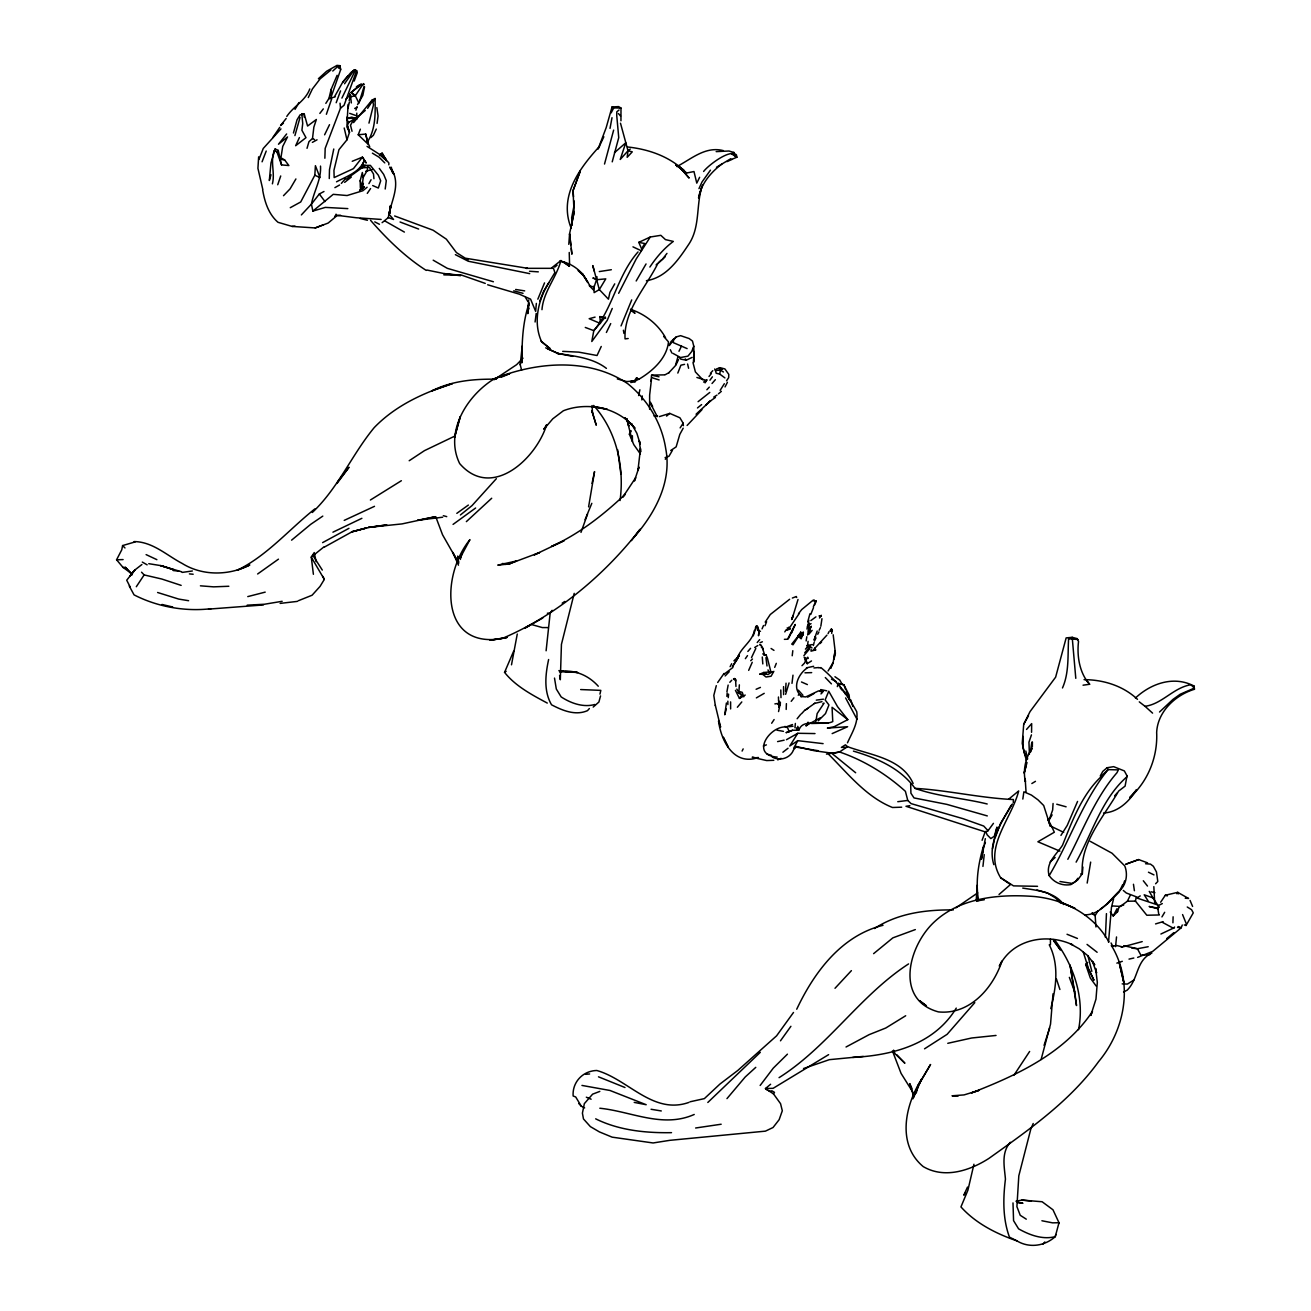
<?xml version="1.0" encoding="UTF-8"?>
<svg xmlns="http://www.w3.org/2000/svg" width="1311" height="1311" viewBox="0 0 1311 1311"><rect width="100%" height="100%" fill="white"/><g stroke="black" fill="none" stroke-linecap="round" stroke-linejoin="round"><path stroke-width="1.5" d="M522.04 346.235L522.057 362.721C521.762 342.728 522.63 321.949 529.202 303.005M1050.439 944.69L1050.439 939.184M337.107 75.317L331.126 89.427L331.109 97.014L340.631 69.729L339.91 65.714L336.73 65.55L326.668 71.22L318.409 78.726M735.7 681.097L735.717 679.59M1031.56 732.292L1031.675 723.623L1026.529 729.457M521.925 354.675L522.04 347.825L520.221 364.72L521.614 370.128M1032.331 746.909L1032.412 741.993M1023.252 736.454L1023.055 747.745L1026.398 760.511M821.964 618.694L820.833 626.248M1154.712 903.361L1153.844 886.662M649.6 409.245L649.65 395.053L651.469 379.371M329.274 178.542L329.487 169.627L333.764 149.012M780.995 697.632L780.799 689.979M786.19 709.431L786.403 703.646M324.866 158.238L325.177 148.389L340.499 108.174L340.041 103.208M1172.919 922.797L1173.116 916.799M356.674 116.859L356.805 113.123M388.81 164.842L388.875 162.99L383.828 157.14L367.047 146.373M304.168 117.089L304.283 114.155L300.088 114.827L297.04 119.809L293.451 132.985M730.604 701.893L730.62 708.94M596.8 280.554L596.964 276.719M320.507 166.087C321.408 179.509 313.87 191.16 311.428 204.123L301.366 214.922M778.554 711.562L780.438 702.499L778.587 700.844L778.439 697.01M795.416 747.008L818.261 750.728M800.792 638.506L803.102 632.246L800.939 633.967L802.758 633.049L802.529 635.327L797.957 636.425L791.697 644.176M1106.451 913.636L1105.402 937.332M796.678 597.505L796.334 596.521L792.352 598.045M831.731 633.426L831.911 629.427L830.355 630.149M1108.516 942.183L1111.433 907.474L1113.613 898.641M983.594 845.956C978.301 863.212 975.253 882.827 978.662 900.723M1013.272 802.512L1013.436 799.546C980.415 798.071 947.82 790.238 915.045 788.353C900.247 768.049 876.83 758.069 853.428 751.121M314.82 175.232L315.41 165.678L319.999 177.608L314.82 175.232L300.711 201.976L290.272 207.695M785.502 691.323L786.043 683.178M258.644 156.845L257.923 168.316L262.757 189.276M528.677 300.022L527.776 313.657L528.792 304.005L527.53 311.871L529.021 308.216M1053.077 803.479L1052.651 810.034L1049.406 818.982M307.02 148.323L308.954 141.686L312.51 138.491L313.853 127.151L316.361 119.481L307.577 126.036L304.283 114.155L301.956 114.041M808.084 623.823L807.92 627.428L809.051 622.971L809.362 624.593L807.658 635.032L811.23 626.248L808.33 631.001M832.403 630.345L831.502 629.264M568.794 244.37L569.58 233.817L574.103 212.284L573.022 190.701L580.265 171.118L573.022 190.701L573.546 196.683M976.22 900.002L977.334 885.023M361.951 188.981L363.163 177.509L362.344 172.511L360.197 180.639L360.345 187.686M783.617 694.617L783.568 686.62M1053.028 993.787L1050.537 1024.12L1041.114 1059.501M1083.05 685.194L1089.621 684.276C1079.527 673.231 1076.773 656.041 1078.527 641.44L1077.052 638.604L1072.201 637.31L1066.154 637.9L1055.634 677.164L1030.036 711.611L1023.711 724.278L1022.236 743.419L1024.989 755.562M1082.902 867.013L1082.345 873.667L1077.675 879.976L1072.513 883.483L1059.943 881.5M536.346 303.398L535.658 311.379L530.578 299.137L519.271 294.139L487.659 284.782M791.991 683.359L792.991 675.165M795.498 746.352L795.4 747.483L796.498 746.516L814.262 750.728L833.042 753.333L839.532 751.99L847.496 746.647C870.75 755.267 901.804 758.233 913.144 783.486M552.095 610.32L550.161 613.187L546.113 650.78M693.404 361.77L694.174 353.429L692.732 348.48M364.556 86.805L362.836 95.392L357.559 104.634M726.868 696.37L727.179 693.027M728.244 697.632L728.588 694.109M798.006 599.488L792.073 619.054M367.686 166.366L367.309 170.25L363.163 177.509M620.054 500.556C624.544 466.945 616.563 431.073 593.654 405.443M820.981 693.945L822.915 691.405L819.883 690.618M1115.563 946.657L1116.53 936.955M726.917 691.766L728.146 685.063M831.895 630.05L832.256 630.952M641.833 399.937L642.259 395.938M982.939 866.407L984.233 854.625M726.409 702.991L724.754 714.79L726.294 709.005M676.23 336.747L669.216 345.563L671.101 341.45L676.542 336.845L680.606 335.665L689.144 338.549L692.487 341.057L693.781 346.219L694.027 362.016M369.735 146.734L367.441 141.916C375.864 128.986 375.29 113.221 375.093 98.505L372.127 100.078L369.571 104.765M272.393 183.835C275.425 172.331 269.329 159.778 275.179 148.93L278.243 150.421L281.537 164.907L288.862 165.547L284.651 159.958L280.931 157.779L282.717 146.455L287.535 136.918L278.489 144.243L286.634 133.968M1184.275 924.927L1186.045 925.484L1186.258 923.714L1182.571 914.57M792.205 655.762L792.811 650.698M808.215 627.395L808.543 624.691M347.349 117.662L348.087 104.438M535.085 321.998L536.199 313.427M377.076 123.414L378.06 115.991L376.847 107.6M630.247 149.077L628.018 150.781L627.166 157.32L632.279 151.83L628.018 150.781L620.496 123.218M342.826 82.265L350.807 72.597L354.085 70.122L356.625 70.679L344.072 105.273L340.499 108.174M569.58 264.429L569.236 252.482M807.002 629.116L807.445 625.97M792.565 730.26L786.256 732.62L792.565 730.26L798.661 730.211L797.776 726.343M1031.806 742.239L1030.364 752.203L1032.068 748.352C1025.481 757.905 1022.777 770.229 1025.415 781.585L1025.169 778.57L1026.038 791.959M1100.257 776.014L1102.78 771.392L1107.074 767.738L1113.645 766.656L1124.346 770.917L1127.018 775.833L1125.1 786.108L1118.594 791.123C1103.944 816.556 1079.871 842.989 1082.345 873.667L1080.657 873.962M982.086 840.302L985.036 832.206M992.476 848.84L996.966 827.094L994.262 836.303L990.805 838.581L987.085 834.746L985.774 831.387M541.967 309.675C543.377 291.599 556.454 277.67 560.911 260.545L569.515 266.346L563.845 262.003C574.284 265.035 583.084 272.36 587.689 282.258L582.346 273.77L579.478 271.459M610.025 128.38L612.008 117.695M806.15 640.915L806.822 636.736M815.901 721.394L817.146 713.594L824.045 703.171L823.029 703.45M677.82 357.231L675.394 365.687L668.659 372.963M976.744 901.362L977.367 897.543M1087.18 883.073L1090.67 862.097M588.59 506.882L594.555 471.599L592.015 483.448M382.107 222.673L388.302 217.593C390.629 201.566 401.445 185.212 391.596 169.266L393.71 174.216M517.271 634.016L511.503 664.808M548.621 659.515C545.425 674.411 543.524 691.028 551.538 704.794C562.435 710.48 575.398 715.97 587.492 710.644L589.376 708.53M973.942 1164.25L967.895 1190.257L960.947 1206.923C975.679 1223.31 996.18 1233.733 1016.844 1240.829C1029.135 1248.383 1044.654 1246.155 1055.257 1236.666L1058.993 1222.721L1052.979 1209.791L1042.114 1201.745L1021.924 1200.089L1015.992 1201.22M1049.259 944.789C1059.452 964.88 1056.06 987.707 1050.783 1008.667M1078.527 1029.676C1084.869 997.818 1073.742 965.437 1054.699 939.938M983.332 849.135L981.431 859.295L983.905 846.201M984.25 844.317L985.331 838.663M724.901 377.896L719.673 374.045L720.427 370.128L718.887 368.342L722.427 369.358M620.955 120.792L620.988 108.043L618.595 106.601L612.04 106.978L606.141 127.773L598.111 148.979L603.847 136.754M819.49 618.022L821.26 615.252M1159.383 914.963L1146.814 915.242L1135.441 901.099L1136.113 897.74L1157.613 904.918L1159.285 907.392M135.18 541.902L122.595 545.573L121.759 549.817L116.581 559.781L123.005 567.417L130.92 573.038L125.414 567.368L123.005 567.417M571.612 224.689L574.103 212.284M785.633 694.306L789.075 682.933M1127.018 775.833L1126.804 776.899C1101.961 798.596 1091.932 833.665 1076.118 862.13M349.185 100.586L350.398 94.736L345.875 99.112M613.646 130.1L604.518 164.039M651.043 381.222L651.551 375.093L664.021 374.88M638.621 395.545L639.883 389.76M385.205 189.013L386.286 180.639L383.664 174.379L379.305 168.398M599.963 694.142L600.815 690.373L580.658 689.553M347.939 108.42L349.398 102.061M738.978 691.012L739.355 684.85M831.813 629.935L831.993 631.148M1100.683 777.128C1081.87 795.007 1071.956 821.505 1062.484 845.316C1056.502 854.543 1045.178 863.146 1049.193 875.617C1053.995 882.664 1062.467 886.105 1070.841 884.597L1075.872 881.205L1077.789 878.304M520.221 364.72L521.221 360.492M809.936 613.777L807.74 621.807M331.126 89.427L328.946 98.456L325.833 103.372M808.346 622.496L808.871 620.316M1022.826 799.071L1023.875 791.811L1031.413 795.072L1038.017 799.874L1043.703 805.528L1050.373 826.323L1047.653 818.703M612.221 161.843L618.743 137.639L616.744 115.581L616.793 111.828L619.005 110.026M813.377 645.487L814.164 642.308M751.514 657.598L755.808 648.486M1055.781 1234.536L1055.257 1236.666C1042.573 1239.895 1029.561 1235.044 1018.581 1228.833L1013.567 1220.656L1012.993 1202.924M916.225 1093.095L918.175 1085.459L930.499 1064.565L918.175 1085.459L913.587 1097.16M1025.923 766.361L1024.153 773.146L1027.021 762.494M388.925 214.07L391.039 206.024L388.925 214.07L393.562 219.478L388.302 217.593M460.341 559.436L461.767 553.996L459.932 558.322L469.944 539.624C441.168 574.595 439.595 649.322 502.08 638.539C556.175 615.613 604.043 575.611 640.079 529.283L631.443 540.607M760.577 645.028L759.856 644.75M600.553 695.895L598.898 702.04L593.195 707.071M795.367 723.443L794.958 727.802M837.319 686.62L838.171 683.424L843.891 684.784L849.086 694.945L849.561 699.337L850.872 700.074L852.838 706.4M716.298 685.669L713.807 695.42L715.331 705.613M814.59 639.621L815.458 636.49M809.903 630.362L808.805 634.295L812.132 630.362M368.965 123.136L373.488 104.896L372.947 101.979L375.093 98.505L373.684 100.668M593.981 287.158L594.112 292.648L599.324 289.584L605.764 278.866L596.489 279.735L593.244 289.747L589.278 285.651L593.981 287.158L593.949 286.126M271 174.756L269.329 180.508L270.967 162.925L275.179 148.93M640.358 453.934L633.819 444.675L629.395 434.285L630.312 431.139M701.778 187.047L698.566 198.043C700.828 184.179 710.841 172.249 721.804 164.104M813.099 600.651L816.179 601.126L814.737 604.846M587.541 514.125L580.986 532.397M364.097 86.493L358.935 103.094L355.265 95.752L351.332 92.163L360.869 85.133L364.278 84.478L363.426 83.593L355.265 95.752L350.889 96.752L349.381 93.507M817.195 631.033L815.147 636.785M300.072 117.367L294.909 135.59M326.373 114.27L331.716 98.8L328.946 98.456L335.059 96.916M361.82 188.505L363.376 183.409L359.919 189.964M537.838 299.187L544.54 282.881M815.589 600.864L815.081 602.454L816.179 601.126M831.092 629.214L830.355 630.755L831.387 629.165M755.3 628.182L756.283 625.986L757.725 626.691M355.592 69.729L341.909 98.096M1044.064 1045.359L1049.619 1027.988M355.92 110.173L357.018 106.781M1122.839 886.334L1124.625 880.861M1110.204 912.014L1113.203 915.963L1117.513 911.817L1118.955 907.392L1127.378 901.231L1130.213 895.397M753.219 635.851L756.447 626.281M752.235 662.301L748.679 670.363M802.66 635.196L803.348 632.377L801.234 638.768M1058.682 1223.671L1058.993 1222.721L1052.586 1222.852L1041.901 1220.754M352.233 161.286L362.41 157.156L366.08 162.777L362.41 157.156L353.462 168.627L334.158 177.575L333.944 170.299L338.943 149.683L346.973 139.818L349.496 132.296L347.104 124.414L347.087 116.974M336.19 102.733L340.549 90.885M277.719 184.753L280.718 175.969M810.788 614.417L813.525 607.583M621.037 325.931L631.722 299.908M760.478 631.246L759.036 631.378L758.512 635.753L758.987 631.115L757.168 625.97M702.483 185.13C695.617 204.467 700.811 227.213 688.226 245.091C678.049 260.381 665.89 277.719 646.389 280.701M808.084 641.308L807.347 647.06L805.429 649.142M830.666 631.165L831.223 629.706M995.328 837.401L1000.654 823.161L1012.403 803.971M793.089 615.695L791.631 619.546L793.237 615.301M358.231 134.754L365.736 134.083L368.26 144.357L358.231 134.754L360.361 129.183M262.069 161.81L266.215 151.044M754.431 630.28C752.367 642.029 740.289 647.568 737.192 658.859L739.093 654.845L737.306 657.729M693.781 346.219L691.733 351.495L687.931 356.166L680.573 357.526L672.985 353.396M983.365 847.676L985.397 842.465M539.771 301.006L543.59 291.435L554.897 272.573L553.471 268.329L526.137 268.329L527.514 268.296L466.257 258.349M677.82 373.061L680.884 365.195L684.539 364.36M724.327 383.713L720.149 390.35M1062.484 687.964C1069.448 672.215 1067.547 654.418 1068.662 637.638M1182.276 925.009L1181.178 927.795L1152.68 951.393L1137.62 957.391M258.923 159.516L263.249 148.471L280.947 128.888M820.85 667.545C835.402 679.508 847.578 694.83 856.755 711.758C858.443 723 851.871 732.931 847.48 742.813M765.018 625.724L766.607 621.725M354.183 81.053L357.297 72.646L356.625 70.679M774.703 667.365L776.309 663.35M346.317 179.099L365.212 165.465L362.262 165.432L364.196 160.663C359.575 172.233 346.645 176.379 336.517 181.819M513.617 651.256L504.555 672.363C515.338 686.063 531.955 694.863 547.277 703.073M813.361 606.747L814.426 604.158M649.879 267.051C656.27 257.431 664.153 248.238 673.33 241.421L665.464 239.618L660.826 235.324L650.256 237.012L636.163 259.054L618.661 293.303M585.034 519.762L591.818 503.326M1001.866 961.438C992.771 988.527 969.37 1015.042 938.397 1011.895C894.577 999.883 908.343 946.673 933.547 922.633C959.898 897.363 999.67 893.856 1034.461 896.527C1064.663 899.444 1093.8 914.75 1108.877 941.904M612.253 308.446L607.173 320.458L591.802 341.499L593.801 330.651C613.04 307.528 617.612 275.031 638.031 251.941M574.218 593.359L561.436 644.356L560.321 679.737L559.584 675.476M787.78 638.752L795.285 624.462L788.616 638.26M791.533 632.984L793.384 628.674M762.052 628.87L763.51 625.511M806.445 725.835L808.051 722.181M912.931 1098.831L921.633 1079.051C905.147 1104.911 896.445 1144.339 923.223 1166.593C944.461 1179.064 969.845 1170.69 989.035 1158.334C1028.725 1129.918 1069.612 1101.617 1098.602 1061.615C1125.526 1029.414 1133.835 982.25 1111.302 945.329M1033.215 1123.494L1030.872 1128.853L1018.811 1175.82L1016.91 1206.628L1020.237 1215.297L1026.284 1219.164M814.541 640.948L815.999 637.883M698.976 188.637L702.024 181.967L710.464 170.151M299.416 137.557L295.647 145.734L305.987 137.671L301.923 130.297L302.726 123.48L301.825 113.991M601.241 346.465L597.046 355.51L578.757 352.135L562.714 351.364M611.155 112.877L613.712 107.895L620.988 108.043L619.71 107.944M1067.826 859.295C1083.017 830.207 1095.373 797.465 1116.956 772.736L1118.365 769.901L1108.074 769.606L1100.83 776.538M376.29 129.084L373.389 135.262L370.816 137.606M675.968 364.966L678.541 359.509M967.518 1187.061L963.798 1195.19L965.42 1192.994M308.265 97.571L312.428 88.902L320.163 78.824L330.896 70.007M1122.658 884.728L1119.152 892.021L1107.762 903.558L1100.208 909.244M805.036 659.941L806.003 659.957L804.495 663.087L801.988 665.677M324.604 134.804L329.52 124.692M606.387 332.47L610.713 323.588M678.983 351.266L681.474 346.153L687.128 348.611M699.632 177.28L696.78 183.13L693.978 171.544L686.505 173.036L675.673 164.907L683.703 169.938L680.638 168.775M742.092 751.072L743.173 748.892M813.836 639.915L815.295 636.949M819.146 630.23L820.44 627.625M334.698 96.408L342.974 81.708L347.759 76.136M309.789 88.951C305.529 100.718 293.566 106.207 286.781 116.417M765.182 622.135L770.278 614.515L789.648 599.258M817.753 634.262L818.933 631.918M828.06 633.639L829.109 631.558M1001.784 961.307L999.326 966.158C1012.584 939.069 1046.981 932.678 1072.644 944.838L1070.317 943.773L1079.33 948.869L1087.638 955.555L1094.734 964.749L1092.374 961.258L1096.586 972.942L1095.668 968.501L1097.323 982.414L1095.98 999.113L1090.785 1015.451L1092.456 1011.42C1064.729 1053.061 1016.795 1075.364 971.484 1092.899L978.776 1090.506M725.049 386.925L727.425 382.288M1060.943 835.402L1067.187 825.488L1077.56 801.431M1031.446 734.881L1028.955 742.206L1029.414 754.12M272.786 137.639L279.735 127.364M1113.203 915.963L1117.021 908.752L1117.513 911.817M662.186 259.594L666.955 253.4M730.112 666.676L731.685 663.71M1123.543 991.968L1127.149 990.182C1138.636 979.006 1135.85 960.209 1151.877 953.081M136.311 586.722L144.144 574.923L161.777 579.02L181.147 585.378M1011.076 805.331C1001.162 823.357 987.265 843.17 993.82 864.654M683.195 428.205L679.803 434.4L676.148 446.871L670.708 450.525M823.095 743.632L797.809 740.666L793.679 748.188L796.498 746.516M347.415 118.531L356.1 117.826L348.939 122.316L347.235 125.397L349.496 132.296L346.841 126.839M717.691 682.507L724.049 673.444M796.727 1009.224C814.147 972.303 841.351 935.595 883.008 925.304M368.915 183.622L371.079 179.738M1049.193 875.617C1069.825 840.908 1082.558 801.152 1108.074 769.606L1107.074 767.738M792.942 644.881L798.333 636.638M1023.711 724.278L1028.512 715.757M614.728 283.864L609.91 292.402L608.435 299.17L599.324 289.584L592.785 265.592L594.26 271.131M629.395 434.285L631.328 430.893M636.179 280.98L646.044 263.953M672.477 450.263L668.954 456.294L665.103 457.605M295.008 109.37L298.974 102.619M295.909 178.952L290.092 188.866L283.504 195.7M1097.881 911.014L1095.16 915.602L1095.947 926.975M793.499 1012.469L776.587 1035.837L737.864 1070.399L719.968 1084.033L704.368 1098.618L689.979 1101.797M1161.939 916.913L1164.676 912.292M642.619 247.107L644.766 243.535L638.768 242.371L642.013 249.68M1010.322 1142.291C1001.063 1152.713 1004.357 1166.643 1005.439 1179.113C1003.046 1198.401 1002.636 1218.64 1009.454 1237.125L1016.844 1240.829M1049.292 819.621L1052.143 814.885M599.815 1091.408L592.621 1094.161L584.345 1103.633L582.412 1113.154L583.477 1118.955L590.376 1126.624L599.389 1131.901L612.155 1137.161L653.107 1142.963L669.872 1140.324L765.411 1131.147L773.048 1127.509L779.144 1119.692L782.306 1110.778L780.553 1103.665L773.523 1093.931L774.473 1092.342L771.917 1090.818L769.18 1091.375M548.883 282.602C538.067 299.875 532.856 322.785 541.705 341.942L550.096 348.611L540.968 340.975M322.916 576.414L324.325 579.413L320.031 586.427L312.084 595.227L298.154 600.815M657.696 263.773C645.766 287.666 623.594 310.822 625.052 338.877L628.182 338.517M815 733.57L797.776 733.291L789.763 746.008L797.809 740.666M367.654 108.321L372.357 100.98M316.131 561.6L314.23 552.587L311.281 557.126L313.395 574.3M680.13 427.894L683.146 423.207L679.917 417.783L669.774 413.391L659.417 416.603M344.531 83.773L354.085 70.122L352.298 71.925M784.797 631.886L786.026 629.968L789.55 628.625M1186.045 925.484L1193.272 912.866L1191.584 909.703L1187.258 906.999M821.718 692.88L822.915 691.405M705.056 382.878L707.055 379.813M735.438 690.34L739.453 698.435L741.797 694.846L738.322 692.224M1013.845 1075.381L1029.627 1051.455M818.195 720.853L825.504 713.594L828.945 704.957L825.143 699.927L828.749 691.225L837.549 706.678L847.791 719.641L834.091 726.753L827.372 728.097L847.611 726.72L832.157 733.603M665.3 459.276L667.266 456.31M804.725 652.796L808.461 648.355L810.985 647.11L811.984 647.896M771.671 723.246L774.113 719.559M726.556 380.813L728.67 377.65L728.785 374.389L724.901 368.948L720.165 367.703L716.445 368.981M797.825 636.392L800.66 632.181C808.395 637.801 789.959 638.26 802.758 633.049M1160.645 902.214L1165.332 895.249L1177.72 892.349L1188.585 898.461L1185.226 898.215M1176.803 893.709L1177.72 892.349L1178.228 893.922M1174.574 927.008L1173.656 928.368L1162.431 922.354M312.313 512.486C338.287 488.003 351.823 454.671 374.209 427.615C395.348 405.656 423.666 392.644 452.377 383.631L432.089 390.793C451.967 380.764 474.467 378.846 496.394 379.223M799.923 637.965L802.119 634.753M367.277 193.373L370.571 188.555M760.151 1085.459L773.277 1068.137L787.436 1054.159M745.369 658.663L747.499 655.615M799.431 613.187L788.616 629.149M780.471 1040.819L790.91 1026.3M617.284 378.928L626.642 381.55L634.229 381.042L636.572 377.814L638.768 379.289C652.255 371.39 666.922 358.362 668.479 341.876L663.694 336.435M909.867 805.691L905.983 806.281L985.577 832.01L988.052 830.715L993.443 823.341M599.488 146.373C579.315 168.48 558.437 196.421 571.186 228.196M709.939 380.206L712.397 376.831M372.127 100.078L353.577 122.595M605.387 317.016L593.801 330.651L585.28 327.439M337.025 483.464L349.005 467.257L337.582 481.858M956.26 1008.11C934.268 1044.457 892.66 1055.339 852.707 1057.436M630.804 382.533L635.179 381.665L637.572 378.453M701.926 409.72L687.111 425.469M793.237 750.334L796.088 746.549M826.913 635.147L813.082 650.207M319.851 113.418L323.309 108.895M633.803 537.526C655.008 513.338 672.133 481.842 665.726 448.673C661.793 423.174 647.814 399.839 627.74 383.713C588.967 357.264 536.412 361.885 494.542 378.633C467.06 395.381 444.167 431.843 459.669 463.57C491.461 500.36 536.15 458.948 546.654 424.731L543.819 429.303L552.783 418.815L563.353 410.769C577.348 405.279 592.834 405.492 607.222 409.311L591.605 406.623C608.222 407.574 624.364 415.374 634.983 428.271L624.872 417.832L632.918 426.141L631.41 423.535L636.867 433.302L640.194 443.987L639.309 440.857L640.62 451.902L640.473 448.542L637.949 470.452L639.031 467.109L634.409 481.006L635.704 477.679L622.856 497.049L625.216 494.247C603.404 514.895 579.069 533.97 551.538 546.425L564.091 540.706L534.232 554.897L539.526 552.57L509.225 563.877L516.6 560.961L497.803 565.139L509.832 563.877M798.481 613.728L801.693 609.582L812.951 600.291M323.981 191.488L319.327 193.995L311.428 204.123L312.87 211.087L333.24 194.339L347.071 195.536L362.852 190.734L367.113 187.227M793.024 751.105C789.222 758.627 779.308 761.232 772.13 756.939M791.205 701.319L793.909 697.862M286.175 118.482L280.603 125.512L283.422 123.185M797.137 718.739L800.808 714.184M709.005 376.47L711.316 373.619M801.414 634.311L803.414 632.558M362.065 189.358L364.278 186.686L359.575 190.75M739.453 698.435L745.222 695.043M496.361 478.662L472.042 505.587L460.39 514.977M737.356 707.252L741.813 701.942M757.201 642.554L759.675 639.621M807.707 657.172L808.313 658.302L807.314 658.614L804.217 657.253L807.232 663.677L811.493 660.941M726.966 1098.618L745.205 1077.003L755.775 1067.351M1043.015 1244.106L1044.851 1241.959M703.614 171.479C707.891 165.661 729.85 148.553 736.405 154.845L736.897 157.222L732.374 159.106M341.352 183.393L345.367 178.788M747.86 651.452L750.58 648.322M1114.645 795.843L1117.136 792.991M712.02 383.5L715.347 379.698M773.851 671.33L771.065 676.23L766.017 677L762.855 674.428L759.888 674.133L763.69 672.494L772.736 671.658M974.794 1002.653L947.116 1034.33L924.55 1048.816M628.018 150.781L620.234 159.467L625.757 142.801L614.482 152.699M710.415 373.291L712.791 370.685M801.644 713.626L804.823 710.152M656.106 264.904L661.268 260.053M809.657 648.798L803.84 655.664M835.009 988.281L851.396 970.648M365.277 110.468L353.036 120.694L350.512 125.217L352.036 131.28M706.875 389.744L709.3 387.122M729.817 682.294L731.751 680.229M281.537 164.907L276.9 151.847L278.243 150.421M828.077 670.986L833.124 662.678L835.058 650.862L833.993 659.105L835.386 653.222L833.19 634.786M1155.597 883.761L1157.793 881.484L1156.466 872.012L1153.369 866.292L1150.468 864.113L1145.568 863.752M725.147 675.935L729.211 671.74M522.991 358.165L516.616 364.671L494.05 379.748M733.931 660.842L739.388 655.582M491.707 498.246L466.355 521.631M798.661 730.211L799.628 728.457C804.593 718.412 823.57 726.376 832.764 721.574L832.059 707.301L847.791 719.641M696.059 414.21L710.726 400.658L706.006 404.935M820.03 643.586L821.604 642.046M750.728 660.711L752.481 659.007M707.809 1102.469L760.298 1052.323M760.183 644.897L761.412 645.389L761.478 647.536M1096.225 986.118L1090.31 978.006L1085.655 964.322L1087.688 962.405M1159.514 712.02L1172.968 699.402L1180.228 694.224L1192.436 688.93L1194.206 687.685L1194.092 686.063C1173.968 675.427 1151.074 683.359 1135.408 698.042M658.81 262.724L665.136 256.841M332.765 71.023L338.435 65.829L338.5 68.09L340.286 67.648L339.91 65.714L336.73 65.55M560.911 260.545L551.521 267.985M1050.127 861.999L1055.142 857.46M709.792 392.431L698.091 401.69M352.462 91.344L361.23 83.822M723.901 674.329L732.915 667.479M1173.886 932.613L1166.708 938.627M291.583 540.165L310.707 524.334L322.801 516.108M999.031 894.479L1010.47 884.548L1000.654 877.78C982.365 847.938 1011.486 819.457 1018.68 790.959L1008.896 798.989M314.919 508.848C289.092 529.365 266.969 555.88 237.045 570.318L249.827 565.008C228.868 575.726 202.353 576.053 182.163 563.435C166.579 555.274 152.699 541.754 134.099 541.574M718.461 393.841L721.345 391.35M379.403 155.468L382.124 153.158L386.204 159.876L383.14 157.14M666.578 416.095L669.774 413.391M770.622 1084.246L765.477 1088.54L767.656 1090.359M873.618 953.654L892.873 937.857L915.324 929.581M777.931 704.499L780.389 703.827L778.734 707.235L779.455 703.253L778.587 700.844M697.485 407.95L701.614 404.591M324.21 546.671L311.281 557.126L324.325 579.413M475.631 507.996L453.065 524.4M278.456 559.158L257.628 573.989M814.95 703.155L804.905 710.316M554.7 267.149L557.093 265.232M344.646 182.36L351.315 177.067M810.853 620.578L815.934 616.858M782.896 752.219L788.026 748.253M334.649 216.348L336.222 215.168M977.711 892.889L955.932 907.835M779.062 1077.658C828.241 1046.489 859.95 995.541 908.572 963.913M456.818 513.355L468.371 505.063M716.462 167.284L730.915 158.631M1194.092 686.063L1194.419 689.275C1175.328 695.043 1157.58 711.693 1156.663 732.423C1157.793 756.775 1148.141 781.241 1129.787 797.563L1136.637 789.615C1129.279 801.349 1118.136 812.312 1103.567 812.984M708.563 402.248L715.413 397.495M777.243 757.119C749.826 755.136 769.672 725.753 786.026 726.95L792.5 724.541M562.19 603.158L564.795 601.438M409.196 460.735L424.502 450.623L454.901 436.055M806.036 709.579L807.855 708.366M756.365 697.894L764.215 693.339M504.555 672.363L506.144 671.33M365.736 171.266L372.308 169.561M805.773 725.77L820.162 717.887M754.71 647.487L757.824 645.504M1140.242 895.905L1137.882 897.412L1126.313 893.004L1123.314 890.464M356.379 86.772L359.624 84.74M370.39 500.015L401.363 480.727M380.092 154.419L382.124 153.158L386.286 160.761M905.688 1015.746L885.761 1028.021L869.144 1034.641L846.037 1046.997M1133.917 980.038L1127.362 984.086L1122.167 983.873M713.741 397.086L717.002 395.086M1031.855 783.536L1035.461 781.34M141.899 564.533L134.82 570.023L126.725 580.216L130.068 586.787M816.278 700.14L823.439 699.189M703.614 382.075L706.563 380.321M638.768 242.371L650.256 237.012M348.955 528.317L322.604 542.623M634.229 381.042L638.768 379.289M809.362 624.593L811.05 623.61M807.642 697.157L813.885 693.634M1075.921 639.26L1077.052 638.604M334.895 187.637L339.565 185.015M692.192 357.379L686.243 360.197L680.851 359.148L679.36 357.657M542.787 618.005L524.466 628.362L532.168 624.02M786.485 739.683L797.776 733.291M324.587 546.966L351.643 532.004L366.621 527.907L351.561 531.824L368.604 527.497L386.827 524.908L368.489 527.383L402.035 523.908L435.547 516.681L417.635 520.254L442.643 517.222M828.618 1054.65L773.129 1088.31L765.477 1088.54L773.523 1093.931M664.857 374.913L669.347 372.439M312.346 142.375L317.049 139.818M332.928 532.184L361.885 518.32M365.212 165.465L360.23 168.021L369.325 167.3L373.504 173.97L373.93 178.706M1160.907 934.022L1173.968 927.86M787.944 639.227L784.388 639.326M344.219 520.385L374.504 506.325M1162.3 903.59L1158.809 905.311L1157.744 907.949L1158.777 914.291M676.886 166.563C691.585 158.877 705.433 145.947 723.41 150.65M354.707 108.469L357.149 107.305M874.486 928.516C898.068 913.128 925.828 909.687 953.31 909.916M1194.419 689.275L1194.206 687.685L1190.781 684.752C1173.427 687.62 1162.07 704.089 1145.027 706.301L1139.275 701.86M786.961 630.116L790.418 628.985M803.545 1068.531L829.371 1059.665L863.228 1056.404M777.734 759.872L781.094 758.332M727.031 161.614L731.964 159.45M756.103 689.275L760.429 687.406M501.31 377.175L509.651 373.684L492.428 379.371M763.69 672.494L767.804 674.575L771.065 672.609L767.427 658.188L766.083 654.992L764.051 655.32L763.395 654.074M798.219 695.174L799.694 694.551L801.824 696.567L805.79 696.928L818.523 690.897L822.489 692.061M760.003 642.751L762.363 641.784M813.279 600.422L814.311 600.028M262.626 189.784C264.691 201.812 268.476 214.07 278.014 222.313L292.058 226.41L315.214 227.934L323.588 224.755M315.214 227.934L328.16 223.05L336.943 215.709L340.532 215.266M1138.669 859.574L1125.952 864.162L1138.669 859.574L1147.6 862.867M733.472 679.049L735.356 678.951L734.406 678.475M763.313 745.959L766.378 744.877M807.347 647.06L810.28 646.044L806.871 645.602L812.296 644.553M1116.857 963.126L1122.314 961.307M1123.724 904.967L1119.266 906.36L1112.744 905.967M774.899 703.892L779.455 703.253M978.76 1090.457L964.044 1094.914L952.015 1095.799L958.095 1096.078M1155.565 923.911L1163.152 921.633M312.87 211.087L325.308 207.4L347.825 208.613M788.894 726.736L793.024 726.245M1142.209 941.609L1121.331 947.296M815.245 650.027L811.017 651.174L811.181 649.486M595.079 317.115L589.18 318.704L600.454 323.506L599.848 316.59L605.42 317.819M694.224 1114.465C662.76 1128.492 631.279 1111.433 599.832 1108.237M247.779 596.603L265.199 592.13M347.186 118.301L351.741 117.154L357.051 118.94M814.344 703.466L821.964 701.664M826.471 754.12L839.532 751.99C863.883 760.282 886.334 774.113 905.409 791.336L907.786 800.447L911.096 803.627L963.11 818.703L983.725 826.045L988.052 830.715M800.923 696.78L801.824 696.567M1129 959.111L1133.818 958.03M947.771 1043.31L971.648 1038.001L996.032 1035.444M777.587 741.6L784.142 740.174M806.445 667.856L813.656 666.299M594.801 704.499C583.297 707.711 570.826 703.253 561.157 696.911L556.306 689.012L554.504 678.082M1148.207 946.722L1137.407 948.738L1131.852 948.132M739.699 691.651L742.239 692.306L743.763 696.813M282.16 601.307L264.445 604.24L247.189 605.174M688.881 1102.42C653.009 1115.071 628.149 1079.264 596.8 1070.497C582.854 1070.792 572.17 1082.165 573.136 1095.98L575.693 1096.963L581.314 1106.222L584.64 1107.893M599.307 271.574L611.336 269.722M976.449 900.952L984.299 899.756M1111.564 946.329L1116.775 945.542L1122.298 946.837M757.168 757.856C733.537 765.493 720.903 740.338 718.543 720.919L720.591 727.13L715.314 705.22M695.633 1128.001L721.165 1124.232M716.167 151.617L728.965 151.011L734.193 152.568M182.229 572.399L192.356 570.99M211.104 608.681C185.293 611.811 157.336 606.846 134.05 594.866L129.248 586.001M798.497 727.703L796.433 727.966L796.875 729.932L798.694 729.916M897.773 801.693L907.786 800.447M280.144 603.404L297.22 601.405M738.273 692.634L739.551 692.503M1084.902 914.865C1101.109 914.734 1110.335 898.936 1121.134 889.284C1126.591 882.86 1127.837 873.683 1124.756 865.899L1112.039 853.232L1090.178 841.301M758.463 757.496L754.677 757.873L758.151 758.217M208.515 609.123L263.445 604.945M292.058 226.41L295.008 226.147M585.575 1074.299L589.606 1073.971M381.14 219.429L356.166 217.741L336.222 215.217L336.058 214.152M714.675 368.997L715.462 370.489L720.427 370.128L723.41 371.98M813.934 667.955L818.425 667.561M787.124 627.969L789.025 627.838M1149.78 954.67L1140.914 955.195L1137.407 948.738L1123.724 945.673M654.009 415.98L657.548 415.767M123.087 559.584L116.581 559.781M773.818 760.298L766.689 760.56L752.203 757.25L757.955 758.102M733.783 679.295L735.586 679.852L735.963 686.456M228.835 586.263L213.611 586.853L200.419 585.82M559.486 671.674C574.284 669.151 588.41 675.247 598.275 686.227M901.689 807.183L892.48 807.494C866.276 796.973 848.07 773.736 828.568 754.251M804.97 672.822L811.673 672.625M811.411 723.508L828.093 723.049M559.764 671.691L577.627 672.445L573.956 672.166M671.511 1132.655C645.766 1133.097 619.087 1130.41 595.669 1118.84M1127.378 901.231L1135.441 901.099M547.359 613.22L550.161 613.187M846.66 747.336L841.4 747.385L845.464 744.812L847.496 746.647M362.262 165.432L370.357 165.383L378.305 175.182L380.698 180.771L378.338 188.03L372.685 185.539M148.766 563.681L160.581 565.582L181.557 571.776M548.26 627.576L542.312 627.576L532.364 624.773M759.888 674.133L766.296 674.133M443.839 274.884L459.997 275.195L444.265 273.606L426.976 270.05M1037.525 886.318L1013.501 885.875L1000.719 877.747M806.904 668.2C799.448 673.248 792.286 686.014 799.694 694.551M508.275 563.927L502.392 563.566L506.046 564.435M529.513 271.262L538.313 271.852M1077.97 639.506L1068.776 638.785M564.795 671.478L570.285 671.887M1084.05 679.655C1103.485 679.704 1123.134 685.833 1137.473 699.32M189.407 573.907L193.159 574.234M706.219 380.37L696.895 377.47M581.953 1085.426L609.976 1090.473L646.192 1104.714L634.213 1102.387M1021.924 1200.089L1031.429 1201.073M741.797 694.846L739.486 693.503L736.798 689.094M1177.507 927.385L1181.178 927.795L1178.212 926.516M173.134 570.514L178.837 571.17M1017.483 1202.629L1022.924 1203.269L1017.254 1202.056M444.265 273.606L460.489 275.72M558.896 670.609L563.714 671.232M1022.744 888.088C1037.083 890.431 1054.421 891.709 1063.614 904.524M515.665 289.469L524.662 290.878M188.62 600.717L178.722 599.078L157.599 592.49M651.075 1109.27L661.285 1110.958M279.8 159.139L284.651 159.958M818.572 667.594L820.391 667.922M987.199 803.987C963.323 798.071 938.004 796.629 915.045 788.353M821.341 616.334L819.047 615.908L820.325 616.547M776.964 730.161L783.437 731.358M1158.301 908.277L1149.141 906.507L1158.088 908.752M572.661 356.363L557.028 353.282C573.972 356.215 592.146 357.444 606.419 368.375M627.559 146.979C649.387 149.29 670.953 156.959 686.505 173.036M820.67 689.586L826.749 690.815M367.424 220.281L360.312 218.511M651.862 375.257L659.007 376.798M719.673 374.045L716.216 373.291L715.462 370.489M529.71 273.638L468.273 261.233L455.359 254.645M161.974 604.469L172.691 606.977M631.328 380.764L635.179 381.665M1151.14 891.808L1154.925 892.709M493.395 281.75L447.346 268.345L433.187 260.184M599.848 316.59L605.698 318.131M513.715 290.829L523.023 293.32M443.331 515.698L446.74 516.632M1056.764 804.217L1066.105 806.806M1036.903 890.005L1047.391 892.922L1055.47 897.953L1060.452 902.902M767.132 754.104L771.458 755.365M987.298 815.917L946.87 804.38L914.013 797.924L910.916 793.204L910.653 783.699M596.39 279.063L592.851 277.981L596.505 279.636M559.764 261.102L564.926 262.675L563.845 262.003M485.25 283.405L460.735 274.818M651.813 377.65L659.138 379.961M598.488 1076.823L624.986 1087.507M1165.332 895.249L1167.331 895.921M349.676 113.352L356.739 115.827M1157.613 904.918L1152.959 897.888L1144.192 894.79L1148.207 901.132M681.474 346.153L673.412 342.679L673.346 339.238M762.904 653.845L766.083 654.992M630.476 309.281C645.045 314.132 658.073 324.21 665.546 337.763M400.068 222.001L418.651 229.064M394.627 215.971L433.105 230.228L446.346 239.159L456.441 252.597L467.994 259.906M1067.039 934.268L1077.429 938.463M1060.484 902.427L1074.954 908.31L1062.992 903.099M586.328 1097.192L591.13 1099.208M784.912 726.425L786.6 727.163M801.48 681.982L807.396 684.588M786.026 726.95L787.698 727.949L789.156 731.685M1063.68 832.37L1051.733 826.602L1048.456 820.309M547.769 348.857L559.617 354.183L545.704 347.841M146.111 554.619L156.878 559.666M632.967 246.845L641.194 250.729M731.505 153.862L736.897 157.222M274.245 150.585L276.9 151.847M1148.452 872.208L1153.959 874.896M404.394 232.08L384.729 220.887M831.518 679.196L836.074 681.491M374.749 221.887L379.436 224.279M612.04 106.978L613.712 107.895M312.51 138.491L314.493 139.589M142.309 562.091L147.143 564.844M372.406 153.158L379.19 157.304L384.762 162.892M1059.927 851.134L1037.902 841.777L1054.339 832.239L1051.733 826.602M771.081 648.486L773.982 650.387M426.255 270.427C405.148 256.923 386.991 239.126 370.554 220.314M840.367 688.373L843.366 690.438L845.448 694.093M702.958 379.928L695.387 371.914L692.995 362.639M834.943 676.722L839.843 680.147L842.219 684.44M631.82 310.969L634.999 313.313L631.001 309.412M855.657 772.753L832.272 753.71M350.824 92.458L355.265 95.752M1087.048 944.412L1097.127 952.278M1092.178 913.144L1095.16 915.602L1092.129 913.079M379.731 154.78L385.041 159.483M1145.027 706.301L1152.582 713.135M578.085 270.525L583.985 276.08L582.346 273.77L589.95 285.683M825.307 677.541L831.403 683.867M122.595 545.573L124.971 547.949M896.806 1054.781L904.885 1063.221L895.134 1053.831L893.578 1050.16M141.555 572.202L144.144 574.923M578.79 1103.534L581.314 1106.222M798.301 690.127L802.922 695.289M346.76 119.891L348.939 122.316M125.414 567.368L132.1 574.874M618.464 113.582L620.562 116.073M1143.307 880.779L1147.486 886.056M788.845 627.133L789.697 628.608M383.828 156.796L386.204 159.876M1053.487 940.659L1060.517 950L1053.29 939.561M1086.426 679.999L1089.621 684.276M319.327 193.995L324.981 201.566M685.26 358.886L686.243 360.197M322.293 570.056L312.641 555.028M390.875 168.758L389.76 167.103L393.611 173.822M857.05 719.329L845.595 697.911M842.596 690.586L838.171 683.424L843.891 684.784L845.595 689.537M913.21 1092.751L901.067 1073.381L892.43 1050.881M814.721 648.093L815.852 649.961M1083.214 951.835L1088.474 968.534M800.66 632.181L802.529 635.327M525.465 297.4L527.841 301.415M758.168 630.329L758.856 631.509L758.2 628.149M1085.655 964.322L1087.901 968.157M1149.239 891.365L1152.959 897.888M734.537 679.032L735.012 679.885M1111.072 942.986L1112.875 946.362M650.436 402.248L652.616 406.41M657.286 416.652L650.961 404.378M1087.606 967.076L1093.964 980.251L1089.244 970.206M767.984 669.905L769.098 672.248M670.331 349.726L671.855 352.97M391.268 169.201L392.448 171.774M912.112 1088.917L909.752 1083.607L913.472 1095.799M1190.06 900.411L1192.6 906.425M636.572 377.814L637.179 379.338M435.858 517.026L442.544 534.773L456.982 560.108L452.737 552.308L458.473 565.188M846.201 691.143L849.2 699.173M1069.35 977.367L1074.725 991.87L1076.511 1005.553L1070.038 964.994L1074.725 991.87M1072.201 637.31L1075.79 678.328M1056.42 978.956L1059.911 989.494M806.003 659.957L807.232 663.677M360.197 180.639L361.656 185.146M762.756 648.765L764.133 653.337M592.474 412.785L596.259 425.206L591.835 410.589L592.474 412.785L592.08 405.574M733.783 152.404L734.734 155.763M626.904 419.405L628.805 426.19L626.92 418.93M762.248 646.946L762.986 649.633L762.445 647.634M1087.933 955.801L1091.834 971.369M350.398 94.736L351.332 102.946M687.587 364.016L688.603 368.276M1118.889 961.668L1124.199 984.102L1119.938 965.896M344.203 128.003L346.973 139.818M626.674 418.586L632.426 441.397L632.361 435.727M1025.808 751.023L1027.627 759.003M391.301 167.202L392.431 172.315M365.736 134.083L367.441 141.916M623.413 330.241L623.954 333.453M340.286 67.648L340.631 69.729M1133.458 884.269L1134.408 890.726M620.89 474.074L617.678 449.804M458.555 562.124L457.736 556.061L458.686 563.369M765.952 657.663L767.017 665.988M762.281 657.008L762.805 663.923M570.842 244.928L569.58 233.817L571.891 254.203L571.268 248.631M683.146 423.207L683.392 425.649M573.89 200.681L574.234 204.663L571.645 217.773L572.301 225.213M757.447 628.33L757.545 630.116M727.851 701.172L727.867 704.564M390.121 206.204L389.924 213.185L390.121 206.204M458.113 423.977L454.556 437.448L460.308 416.652L458.113 423.977M833.124 662.678L830.568 668.364L833.124 662.678M737.077 659.58L732.456 666.644L738.929 655.779L737.077 659.58M133.624 571.481L129.953 576.217L134.82 570.023L133.624 571.481M506.865 637.523L490.232 640.227L506.865 637.523M164.924 566.827L160.581 565.582L174.117 569.892L164.924 566.827M926.336 1005.799L919.47 1000.637L926.336 1005.799M683.572 171.495L679.54 167.038L689.127 178.05L683.572 171.495M728.047 746.778L723.361 737.372L728.047 746.778"/></g></svg>
